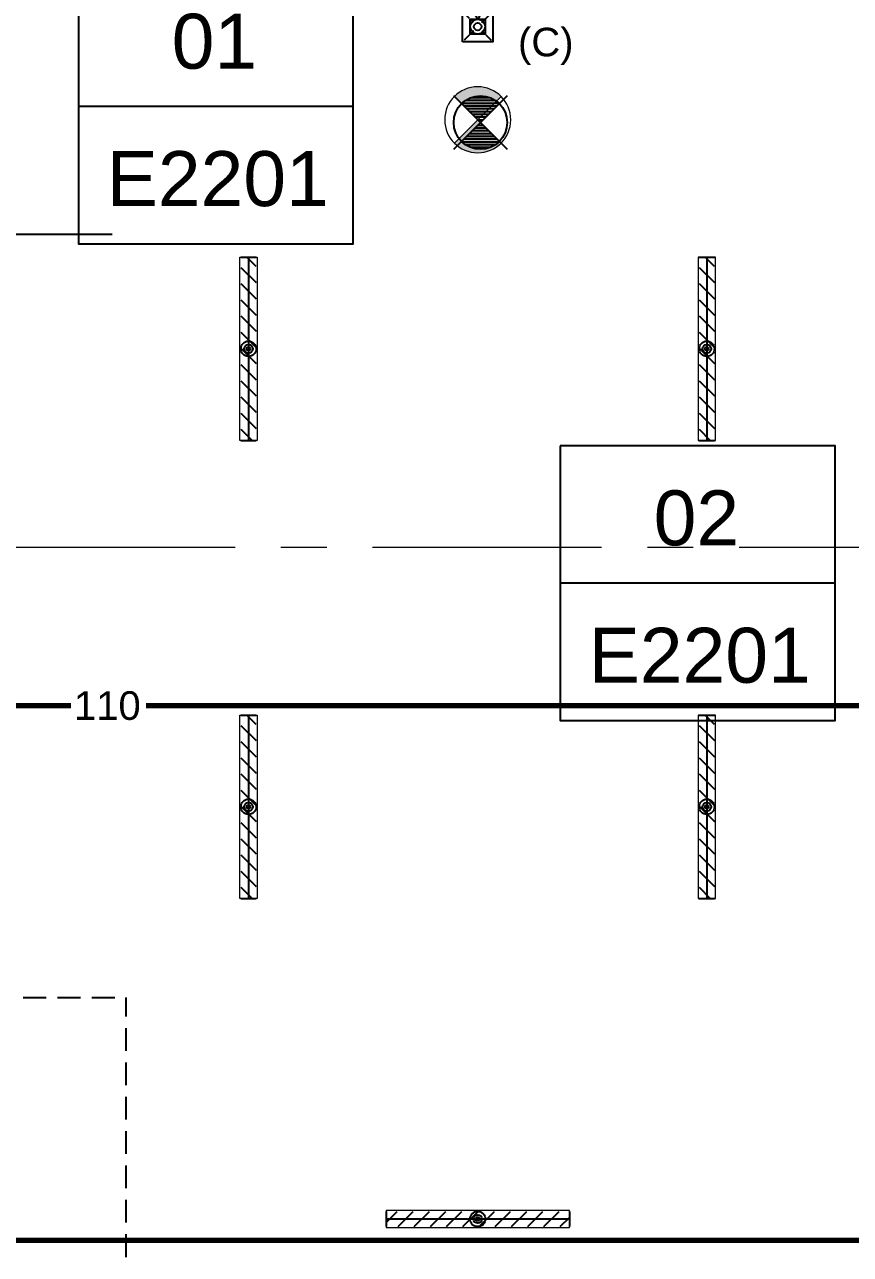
# Model space of a CAD drawing. Header units: inches. Extents: x -26500 to 0, y -3347 to 2257.
# Drawn here: x -22439.6 to -22223.4, y 481.9 to 804.1 of the extents above; entities that cross this region are included whole.
import ezdxf
from ezdxf import colors
from ezdxf.entities.mleader import LeaderData, LeaderLine
from ezdxf.enums import TextEntityAlignment as Align
from ezdxf.math import Vec2, Vec3

# ---------------------------------------------------------------- set-up
doc = ezdxf.new("R2010")
doc.units = ezdxf.units.IN
doc.header["$LTSCALE"] = 48
doc.header["$MEASUREMENT"] = 0
doc.linetypes.add('A104$0$CENTER', pattern=[2, 1.25, -0.25, 0.25, -0.25])
doc.linetypes.add('NB - 5th floor_plan$0$HIDDEN2', pattern=[0.1875, 0.125, -0.0625])
for name, color, linetype in [('0 @ 48', 7, 'Continuous'), ('0 @ 96', 7, 'Continuous'), ('A104$0$A-GRID-GRDP0-15', 8, 'Continuous'), ('A604$0$br604_br604 - E-Lite', 3, 'Continuous'), ('A604$0$Level 36', 8, 'Continuous'), ('E-Anno-Keyn', 72, 'Continuous'), ('E-FIRE', 234, 'Continuous'), ('E-Lite', 53, 'Continuous'), ('E-Lite-Emer', 13, 'Continuous'), ('E-Lite-Exit', 13, 'Continuous'), ('G-Anno', 6, 'Continuous'), ('G-TEXT', 6, 'Continuous'), ('NB - 5th floor_plan$0$STDROPS', 1, 'NB - 5th floor_plan$0$HIDDEN2'), ('XREF', 7, 'Continuous')]:
    doc.layers.add(name, color=color, linetype=linetype)
doc.layers.add('E-Fire-Covr', color=240, linetype='Continuous', lineweight=70, plot=False)
doc.styles.add('M10', font='arial.ttf', dxfattribs={"height": 9.6})
doc.styles.add('MAMEP ANNO', font='arial.ttf', dxfattribs={"height": 0.1015625})
doc.styles.add('P10', font='arial.ttf', dxfattribs={"height": 0.1})
doc.styles.get("Standard").update_dxf_attribs({"font": 'simplex.shx'})

# ---------------------------------------------------------------- blocks, each defined once
blk = doc.blocks.new('A104')
at = {"layer": 'A104$0$A-GRID-GRDP0-15', "linetype": 'A104$0$CENTER', "lineweight": 0}
blk.add_line((-23884.56308005413, 667.1574136608538), (-20368.73170798977, 667.1574136608538), dxfattribs=at)
blk = doc.blocks.new('NB - 5th floor_plan')
at = {"layer": 'NB - 5th floor_plan$0$STDROPS', "color": 1, "linetype": 'NB - 5th floor_plan$0$HIDDEN2'}
for p, q in [((-22485.02613992649, 549.1631389444933, -0.0001716871033216167), (-22413.02362215064, 549.1631389444996, 0.0002145360925407104)), ((-22413.02362215063, 463.2094702973041, 0.0004921259819165441), (-22413.02362215064, 549.1631389444959, 0.0004921259819165441))]:
    blk.add_line(p, q, dxfattribs=at)
blk = doc.blocks.new('A$C420D110D')
blk.add_line((47.99999085984382, 24.00000297487713), (-9.140156180365011e-06, 24.00000297487713))
blk.add_lwpolyline([(-9.140156180365011e-06, 48.00000297487713), (-9.140156180365011e-06, 2.974877133965492e-06), (47.99999085984382, 2.974877133965492e-06), (47.99999085984382, 48.00000297487713)], close=True)
at = {"layer": 'G-TEXT', "color": 6, "style": 'P10'}
for tag, p in [('M3.01', (23.75539685604235, 35.39996080418132)), ('01', (24.32681915413923, 11.39996080418132))]:
    blk.add_attdef(tag, text='', height=9.6, dxfattribs=at).set_placement(p, align=Align.MIDDLE)
blk = doc.blocks.new('A604')
at = {"layer": 'A604$0$Level 36', "lineweight": 30}
for points in [[(-22321.02362201671, 779.1725365047198), (-22327.13302461028, 785.2819390982861), (-22326.90419557966, 785.5025012924851), (-22326.65123076353, 785.7284208518228), (-22326.34737822524, 785.9774773462692), (-22326.03572951443, 786.2101766105097), (-22325.70916202852, 786.4316903604204), (-22325.42055396632, 786.6100488202582), (-22325.12305952093, 786.7780747521003), (-22324.80179695398, 786.9426712565551), (-22324.29457884587, 787.1694384855153), (-22323.64597414552, 787.4049644065428), (-22323.20599032634, 787.5323731309677), (-22322.8172428342, 787.6243129042499), (-22322.23831797366, 787.7267234099224), (-22321.55995814709, 787.7958736364468), (-22320.92959089949, 787.8120248066381), (-22320.20118708542, 787.773303952113), (-22319.4655272404, 787.6708857867781), (-22319.02896837296, 787.579138481356), (-22318.27797152009, 787.3646670727537), (-22317.54158944373, 787.0798147396875), (-22316.76209871114, 786.688454220329), (-22315.95516755814, 786.1697051620164), (-22315.39965416411, 785.731544478339), (-22314.91421942314, 785.2819390982861)], [(-22321.11765313394, 770.5330482178201), (-22321.846056948, 770.5717690723415), (-22322.58171679303, 770.6741872226615), (-22323.01827566047, 770.7659345280799), (-22323.76927251333, 770.9804059216638), (-22324.5056545897, 771.265258269752), (-22325.28514532228, 771.6566187891107), (-22326.0920764903, 772.1753678474196), (-22326.64758986931, 772.6135285310969), (-22327.13302461028, 773.0631339111499), (-22321.02362201671, 779.1725365047198), (-22314.91421942314, 773.0631339111499), (-22315.14304845377, 772.8425717169508), (-22315.39601326989, 772.6166521576132), (-22315.69986580818, 772.3675956781852), (-22316.01151451898, 772.1348963989262), (-22316.33808201992, 771.9133826490192), (-22316.6266900671, 771.7350242041963), (-22316.92418451249, 771.5669982573356), (-22317.24544707945, 771.4024017528845), (-22317.75266518755, 771.1756345239243), (-22318.40126990292, 770.9401086028968), (-22318.8412537221, 770.8126998784719), (-22319.23000121424, 770.7207601202045), (-22319.80892605977, 770.6183495995135), (-22320.48728588633, 770.5491993729929)]]:
    blk.add_hatch(color=256, dxfattribs=at).paths.add_polyline_path(points)
at = {"layer": 'A604$0$br604_br604 - E-Lite', "lineweight": 13}
for points in [[(-22378.77362201671, 743.163909693863), (-22378.77362201671, 695.163909693863), (-22383.27362201671, 695.163909693863), (-22383.27362201671, 743.163909693863)], [(-22263.27362201671, 743.163909693863), (-22263.27362201671, 695.163909693863), (-22258.77362201671, 695.163909693863), (-22258.77362201671, 743.163909693863)], [(-22378.77362201671, 623.163909693863), (-22378.77362201671, 575.163909693863), (-22383.27362201671, 575.163909693863), (-22383.27362201671, 623.163909693863)], [(-22263.27362201671, 623.163909693863), (-22263.27362201671, 575.163909693863), (-22258.77362201671, 575.163909693863), (-22258.77362201671, 623.163909693863)], [(-22345.02362201671, 488.9134703085998), (-22297.02362201671, 488.9134703085998), (-22297.02362201671, 493.4134703085998), (-22345.02362201671, 493.4134703085998)]]:
    blk.add_3dface(points, dxfattribs=at)
at = {"layer": 'A604$0$Level 36', "lineweight": 13}
for p, q in [((-22314.91421942314, 785.2819390982861), (-22327.13302461028, 773.0631339111499)), ((-22314.91421942314, 773.0631339111499), (-22327.13302461028, 785.2819390982861))]:
    blk.add_line(p, q, dxfattribs=at)
at = {"layer": 'A604$0$Level 36', "lineweight": 13, "extrusion": (0, 0, -1)}
blk.add_circle((22321.02362202179, 779.1725365152723, -4.920311203935289e-09), 8.640000000000004, dxfattribs=at)
blk = doc.blocks.new('*U188')
at = {"layer": 'E-Fire-Covr'}
blk.add_lwpolyline([(10.15365277352731, 321.9999999999999), (318, 321.9999999999999), (318, -314.0000000000001), (-318, -314.0000000000001), (-318, 321.9999999999999), (-9.514662369719645, 321.9999999999999)], dxfattribs=at)
at = {"layer": 'E-Fire-Covr', "style": 'MAMEP ANNO'}
blk.add_text('110', height=7.5, dxfattribs=at).set_placement((0, 321.9999999999999), align=Align.MIDDLE_CENTER)
blk = doc.blocks.new('FA-StrobeSymbol-Anno')
at = {"color": 0, "linetype": 'ByBlock'}
for p, q in [((-0.04423561131389278, 0.04415269744518753), (-0.0737260188564875, 0.07358782907531065)), ((0.04415269744518753, 0.04423561131389137), (0.07358782907531206, 0.07372601885648748)), ((-0.04415269744518753, -0.04423561131389135), (-0.0735878290753135, -0.07372601885648748)), ((0.04423561131389135, -0.04415269744518752), (0.07372601885648464, -0.07358782907531065))]:
    blk.add_line(p, q, dxfattribs=at)
blk.add_circle((0, 0), 0.04032597464674632, dxfattribs=at)
blk = doc.blocks.new('*U770')
at = {"layer": '0 @ 48', "color": 0, "linetype": 'ByBlock', "xscale": 24, "yscale": 24, "zscale": 24}
blk.add_blockref('FA-StrobeSymbol-Anno', (0, 3.999999999999972), dxfattribs=at)
at = {"layer": '0 @ 96', "color": 0, "linetype": 'ByBlock', "xscale": 48, "yscale": 48, "zscale": 48}
blk.add_blockref('FA-StrobeSymbol-Anno', (0, 3.999999999999972), dxfattribs=at)
blk = doc.blocks.new('FA-Speaker-Anno')
at = {"color": 0, "linetype": 'ByBlock'}
for p, q in [((0.083333333333333, 0), (0.1562499999999994, 0.0416666666666665)), ((0.1562499999999994, 0.0416666666666665), (0.1562499999999994, -0.0416666666666665)), ((0.1562499999999994, -0.0416666666666665), (0.083333333333333, 0))]:
    blk.add_line(p, q, dxfattribs=at)
blk.add_lwpolyline([(0, 0.0416666666666665), (0.083333333333333, 0.0416666666666665), (0.083333333333333, -0.0416666666666665), (0, -0.0416666666666665)], close=True, dxfattribs=at)
blk = doc.blocks.new('*U771')
at = {"layer": '0 @ 48', "color": 0, "linetype": 'ByBlock', "xscale": 48, "yscale": 48, "zscale": 48, "rotation": 90}
blk.add_blockref('FA-Speaker-Anno', (-1.898821519314985e-15, 1.999999999999979), dxfattribs=at)
at = {"layer": '0 @ 96', "color": 0, "linetype": 'ByBlock', "xscale": 96, "yscale": 96, "zscale": 96, "rotation": 90}
blk.add_blockref('FA-Speaker-Anno', (-2.02128619922972e-15, -1.243449787580175e-14), dxfattribs=at)
blk = doc.blocks.new('*U149')
at = {"layer": 'E-Fire-Covr'}
blk.add_lwpolyline([(10.15365277352731, 321.9999999999999), (318, 321.9999999999999), (318, -314.0000000000001), (-318, -314.0000000000001), (-318, 321.9999999999999), (-9.514662369719645, 321.9999999999999)], dxfattribs=at)
for name in ['*U771', '*U770']:
    blk.add_blockref(name, (0, 0))
at = {"color": 6, "style": 'MAMEP ANNO'}
blk.add_text('(C)', height=7.5, dxfattribs=at).set_placement((10.55447298205399, -3.784226740585005))
blk = doc.blocks.new('*U170')
at = {"color": 0, "linetype": 'ByBlock'}
for p, q in [((-6.999999999999951, -7.000000000000048), (6.999999999999951, 7.000000000000048)), ((7.000000000000048, -6.999999999999951), (-7.000000000000048, 6.999999999999951)), ((-2.435896908738178, 6.562499999999984), (2.435896908738088, 6.562500000000016)), ((-4.790353080816613, 5.104166666666635), (4.790353080816545, 5.104166666666701)), ((-4.37500000000003, 4.37499999999997), (4.37499999999997, 4.37500000000003)), ((-3.869395588748006, 5.833333333333307), (3.869395588747927, 5.833333333333361)), ((-3.645833333333357, 3.64583333333331), (3.645833333333311, 3.645833333333358)), ((-2.916666666666686, 2.916666666666648), (2.916666666666648, 2.916666666666688)), ((-2.187500000000015, 2.187499999999985), (2.187499999999985, 2.187500000000015)), ((-1.458333333333342, 1.458333333333322), (1.458333333333324, 1.458333333333342)), ((-0.7291666666666711, 0.7291666666666629), (0.7291666666666629, 0.7291666666666728))]:
    blk.add_line(p, q, dxfattribs=at)
blk.add_circle((0, 0), 7, dxfattribs=at)
blk = doc.blocks.new('*U171')
at = {"color": 0, "linetype": 'ByBlock'}
for p, q in [((7.000000000000019, 6.99999999999998), (-7.000000000000019, -6.99999999999998)), ((-6.99999999999998, 7.000000000000019), (6.99999999999998, -7.000000000000019)), ((2.916666666666658, -2.916666666666676), (-2.916666666666676, -2.91666666666666)), ((2.187499999999994, -2.187500000000006), (-2.187500000000006, -2.187499999999994)), ((1.458333333333328, -1.458333333333336), (-1.458333333333338, -1.458333333333328)), ((0.7291666666666641, -0.7291666666666698), (-0.7291666666666698, -0.7291666666666659)), ((4.790353080816564, -5.104166666666681), (-4.790353080816594, -5.104166666666655)), ((4.374999999999988, -4.375000000000012), (-4.375000000000012, -4.374999999999988)), ((3.86939558874795, -5.833333333333345), (-3.869395588747984, -5.833333333333323)), ((3.645833333333321, -3.645833333333345), (-3.645833333333346, -3.645833333333323)), ((2.435896908738115, -6.562500000000007), (-2.435896908738152, -6.562499999999993))]:
    blk.add_line(p, q, dxfattribs=at)
blk.add_circle((0, 0), 7, dxfattribs=at)
blk = doc.blocks.new('MLD-KeyNote')
at = {"color": 0, "linetype": 'Continuous', "transparency": 16777216}
blk.add_lwpolyline([(-0.09374999999999836, -0.09374999999999824), (0.09375000000000164, -0.09374999999999824), (0.09375000000000164, 0.09375000000000176), (-0.09374999999999836, 0.09375000000000176)], close=True, dxfattribs=at)
at = {"color": 0, "linetype": 'ByBlock', "transparency": 16777216, "style": 'MAMEP ANNO'}
blk.add_attdef('ID', text='', height=0.1015625, dxfattribs=at).set_placement((1.636051583235917e-15, 1.757853122323165e-15), align=Align.MIDDLE_CENTER)
blk = doc.blocks.new('LFIND4')
for p, q in [((-24, 2), (-24, -2)), ((24, 0), (-24, 0)), ((24, 2), (24, -2))]:
    blk.add_line(p, q)
for radius in [2, 1.118033988749895, 0.5]:
    blk.add_circle((0, 0), radius)
blk = doc.blocks.new('*U172')
at = {"color": 21, "linetype": 'ByBlock'}
ml = blk.add_multileader_mtext('Standard', dxfattribs=at)
ml.set_content('', color=21, style='MAMEP ANNO')
ml.set_leader_properties(color=256)
ml.build(insert=Vec2(0, 0))
ml.multileader.update_dxf_attribs({"has_dogleg": 0, "text_right_attachment_type": 3, "dogleg_length": 3.84375, "arrow_head_size": 7.5, "scale": 96})
ctx = ml.context
ctx.base_point, ctx.scale, ctx.char_height, ctx.arrow_head_size, ctx.landing_gap_size, ctx.plane_origin, ctx.plane_x_axis, ctx.plane_y_axis = Vec3(-19.93236140736576, 11.25026117614498), 96, 7.5, 7.5, 3.75, Vec3(12.43236140736578, 11.25026117614499), Vec3(1, 2.449293598294706e-16), Vec3(-2.449293598294706e-16, 1)
ctx.right_attachment, ctx.text_align_type = 3, 2
notes = []
notes.append((ctx, [(0, (1, 1, 0), (356.5676385926342, 11.25026117614507), (-1, -2.449293598294706e-16), 369, [(0, [(12.43236140736578, 11.25026117614499)], 0, [])])]))
ctx.mtext.insert, ctx.mtext.text_direction, ctx.mtext.rotation, ctx.mtext.alignment, ctx.mtext.flow_direction = Vec3(-16.18236140736576, 15.00026117614498), Vec3(1, 2.449293598294706e-16), 2.449293598294706e-16, 3, 5
ml = blk.add_multileader_mtext('Standard', dxfattribs=at)
ml.set_content('', color=21, style='MAMEP ANNO')
ml.set_leader_properties(color=256)
ml.build(insert=Vec2(0, 0))
ml.multileader.update_dxf_attribs({"has_dogleg": 0, "text_right_attachment_type": 3, "dogleg_length": 3.84375, "arrow_head_size": 7.5, "scale": 96})
ctx = ml.context
ctx.base_point, ctx.scale, ctx.char_height, ctx.arrow_head_size, ctx.landing_gap_size, ctx.plane_origin, ctx.plane_x_axis, ctx.plane_y_axis = Vec3(-19.93236140736576, -11.25026117614499), 96, 7.5, 7.5, 3.75, Vec3(12.43236140736576, -11.25026117614498), Vec3(1, 2.449293598294706e-16), Vec3(-2.449293598294706e-16, 1)
ctx.right_attachment, ctx.text_align_type = 3, 2
notes.append((ctx, [(0, (1, 1, 0), (356.5676385926342, -11.2502611761449), (-1, -2.449293598294706e-16), 369, [(0, [(12.43236140736576, -11.25026117614498)], 0, [])])]))
ctx.mtext.insert, ctx.mtext.text_direction, ctx.mtext.rotation, ctx.mtext.alignment, ctx.mtext.flow_direction = Vec3(-16.18236140736578, -7.500261176144987), Vec3(1, 2.449293598294706e-16), 2.449293598294706e-16, 3, 5
for ctx, leaders in notes:
    for number, flags, end, landing, length, lines in leaders:
        leader = LeaderData()
        leader.index, (leader.has_last_leader_line, leader.has_dogleg_vector, leader.attachment_direction) = number, flags
        leader.last_leader_point, leader.dogleg_vector, leader.dogleg_length = Vec3(end), Vec3(landing), length
        for number, points, colour, breaks in lines:
            line = LeaderLine()
            line.index, line.vertices, line.color, line.breaks = number, Vec3.list(points), colors.encode_raw_color(colour), breaks
            leader.lines.append(line)
        ctx.leaders.append(leader)

msp = doc.modelspace()

# ---------------------------------------------------------------- hatches: boundary and pattern name
at = {"layer": 'E-Lite-Emer'}
h = msp.add_hatch(dxfattribs=at)
h.set_pattern_fill('ANSI31', color=256, scale=24, angle=270, style=0)
h.set_pattern_definition([(315, (-25102.77363802056, -1376.361111948584), (2.121320343559644, 2.121320343559641), [])])
h.paths.add_polyline_path([(-22383.02362201671, 743.163909693863), (-22383.02362201671, 695.163909693863), (-22379.02362201671, 695.163909693863), (-22379.02362201671, 743.163909693863)])
h = msp.add_hatch(dxfattribs=at)
h.set_pattern_fill('ANSI31', color=256, scale=24, angle=270, style=0)
h.set_pattern_definition([(315, (-24982.77363802056, -1376.361111948584), (2.121320343559644, 2.121320343559641), [])])
h.paths.add_polyline_path([(-22263.02362201671, 743.163909693863), (-22263.02362201671, 695.163909693863), (-22259.02362201671, 695.163909693863), (-22259.02362201671, 743.163909693863)])
h = msp.add_hatch(dxfattribs=at)
h.set_pattern_fill('ANSI31', color=256, scale=24, angle=270, style=0)
h.set_pattern_definition([(315, (-25102.77363802056, -1496.361111948584), (2.121320343559644, 2.121320343559641), [])])
h.paths.add_polyline_path([(-22383.02362201671, 623.163909693863), (-22383.02362201671, 575.163909693863), (-22379.02362201671, 575.163909693863), (-22379.02362201671, 623.163909693863)])
h = msp.add_hatch(dxfattribs=at)
h.set_pattern_fill('ANSI31', color=256, scale=24, angle=270, style=0)
h.set_pattern_definition([(315, (-24982.77363802056, -1496.361111948584), (2.121320343559644, 2.121320343559641), [])])
h.paths.add_polyline_path([(-22263.02362201671, 623.163909693863), (-22263.02362201671, 575.163909693863), (-22259.02362201671, 575.163909693863), (-22259.02362201671, 623.163909693863)])
h = msp.add_hatch(dxfattribs=at)
h.set_pattern_fill('ANSI31', color=256, scale=24, angle=180, style=0)
h.set_pattern_definition([(225, (-24416.54864365916, 3212.913486312446), (2.121320343559641, -2.121320343559644), [])])
h.paths.add_polyline_path([(-22297.02362201671, 493.1634703085998), (-22345.02362201671, 493.1634703085998), (-22345.02362201671, 489.1634703085998), (-22297.02362201671, 489.1634703085998)])

# ---------------------------------------------------------------- linework, layer by layer
at = {"layer": 'G-Anno'}
msp.add_lwpolyline([(-22416.7393052754, 749.1397695623729), (-22466.2120880435, 749.1397695623729)], dxfattribs=at)

# ---------------------------------------------------------------- block references
at = {"layer": 'E-FIRE'}
for name, p in [('*U149', (-22321.02341294677, 799.5725365107279)), ('*U188', (-22417.99012940994, 303.6919876865686))]:
    msp.add_blockref(name, p, dxfattribs=at)
at = {"layer": 'E-Lite', "rotation": 90}
for p in [(-22381.02362201671, 719.163909693863), (-22261.02362201671, 719.163909693863), (-22381.02362201671, 599.163909693863), (-22261.02362201671, 599.163909693863)]:
    msp.add_blockref('LFIND4', p, dxfattribs=at)
at = {"layer": 'E-Lite'}
msp.add_blockref('LFIND4', (-22321.02362201671, 491.1634703085998), dxfattribs=at)
at = {"layer": 'E-Lite-Exit'}
for name, p in [('*U170', (-22320.29445535512, 778.4433698486057)), ('*U171', (-22320.29445535512, 778.4433698486057)), ('*U172', (-22666.40976664607, 533.4122239785535))]:
    msp.add_blockref(name, p, dxfattribs=at)
at = {"layer": 'G-Anno'}
ref = msp.add_blockref('A$C420D110D', (-22425.58255474715, 746.6577630111416, -0.0006348441674595744), dxfattribs=dict(at, xscale=1.5, yscale=1.5, zscale=1.5))
ref.add_attrib('01', 'E2201', dxfattribs={"layer": 'G-TEXT', "color": 6, "height": 14.40234375, "style": 'M10'}).set_placement((-22389.09232601969, 763.7577042182376, -0.0006348441674595744), align=Align.MIDDLE)
ref.add_attrib('M3.01', '01', dxfattribs={"layer": 'G-TEXT', "color": 6, "height": 14.40234375, "style": 'M10'}).set_placement((-22389.94945946036, 799.7577042182376, -0.0006348441674595744), align=Align.MIDDLE)
ref = msp.add_blockref('A$C420D110D', (-22299.38682803962, 621.7738819833952, -0.0006348441674595744), dxfattribs=dict(at, xscale=1.5, yscale=1.5, zscale=1.5))
ref.add_attrib('01', 'E2201', dxfattribs={"layer": 'G-TEXT', "color": 6, "height": 14.40234375, "style": 'M10'}).set_placement((-22262.89659931216, 638.8738231904912, -0.0006348441674595744), align=Align.MIDDLE)
ref.add_attrib('M3.01', '02', dxfattribs={"layer": 'G-TEXT', "color": 6, "height": 14.40234375, "style": 'M10'}).set_placement((-22263.75373275283, 674.8738231904912, -0.0006348441674595744), align=Align.MIDDLE)
at = {"layer": 'XREF'}
for name in ['A104', 'NB - 5th floor_plan', 'A604']:
    msp.add_blockref(name, (0, 0), dxfattribs=at)

# ---------------------------------------------------------------- leaders
at = {"layer": 'E-Anno-Keyn'}
ml = msp.add_multileader_block('Standard', dxfattribs=at)
ml.set_content('MLD-KeyNote', color=256, scale=96)
ml.set_attribute('ID', '1', width=0)
ml.set_leader_properties(color=256, linetype='Continuous')
ml.build(insert=Vec2(0, 0))
ml.multileader.update_dxf_attribs({"has_dogleg": 0, "text_left_attachment_type": 2, "text_right_attachment_type": 2, "dogleg_length": 3.84375, "arrow_head_size": 12, "scale": 96})
ctx = ml.context
ctx.base_point, ctx.scale, ctx.char_height, ctx.arrow_head_size, ctx.landing_gap_size, ctx.plane_origin = Vec3(-22095.82656004978, 485.9856394361524), 96, 737.28, 12, 384, Vec3(-22122.24946633691, 514.9101870601044)
ctx.left_attachment, ctx.right_attachment = 2, 2
notes = []
notes.append((ctx, [(0, (1, 1, 0), (-22464.82656004978, 485.9856394361524), (1, 0), 369, [(0, [(-22122.24946633691, 514.9101870601044), (-22105.54987098004, 485.9856394361524)], 0, [])])]))
ctx.block.insert = Vec3(-22086.82656004978, 485.9856394361523)
for ctx, leaders in notes:
    for number, flags, end, landing, length, lines in leaders:
        leader = LeaderData()
        leader.index, (leader.has_last_leader_line, leader.has_dogleg_vector, leader.attachment_direction) = number, flags
        leader.last_leader_point, leader.dogleg_vector, leader.dogleg_length = Vec3(end), Vec3(landing), length
        for number, points, colour, breaks in lines:
            line = LeaderLine()
            line.index, line.vertices, line.color, line.breaks = number, Vec3.list(points), colors.encode_raw_color(colour), breaks
            leader.lines.append(line)
        ctx.leaders.append(leader)

doc.saveas('drawing.dxf')
